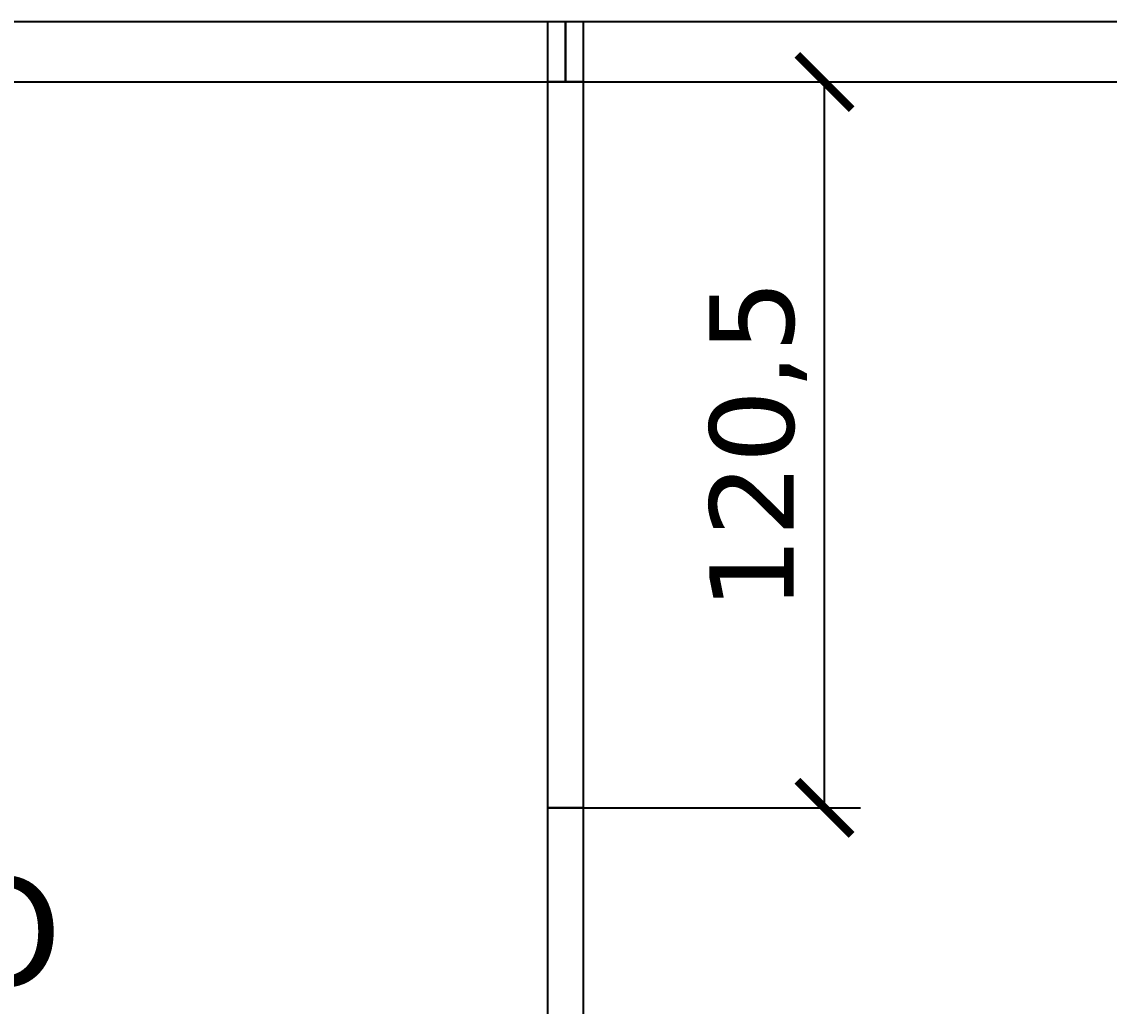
# Model space of a CAD drawing. Header units: centimetres. Extents: x -135 to 4159, y -1445 to 1077.
# Drawn here: x 2316.7 to 2497.3, y 575.8 to 739.2 of the extents above; entities that cross this region are included whole.
import ezdxf
from ezdxf.enums import TextEntityAlignment as Align

# ---------------------------------------------------------------- set-up
doc = ezdxf.new("R2010")
doc.units = ezdxf.units.CM
for name, color, linetype in [('MONTAJ_OZEL_OLCU', 6, 'Continuous'), ('MONTAJ_OZEL_PANO', 6, 'Continuous'), ('MONTAJ_STANDART', 7, 'Continuous'), ('MONTAJ_YAZI', 4, 'Continuous')]:
    doc.layers.add(name, color=color, linetype=linetype)
doc.styles.add('PORTMAN', font='DejaVuSans.ttf')
doc.dimstyles.new('PORTMAN', dxfattribs={"dimtxt": 14, "dimasz": 9, "dimexe": 6, "dimexo": 5, "dimgap": 4, "dimtad": 1, "dimtxsty": 'PORTMAN', "dimblk": 'ARCHTICK', "dimcen": 2.5, "dimazin": 3, "dimtfac": 0.5, "dimtmove": 2, "dimatfit": 3})

# ---------------------------------------------------------------- blocks, each defined once
blk = doc.blocks.new('BOM_D01_1255p0_DIS_DOLU')
blk.add_lwpolyline([(0, 0), (10, 0), (10, 125.5), (0, 125.5)], close=True)
blk = doc.blocks.new('MNT_BOM_D01_1255p0_DIS_DOLU')
blk.add_blockref('BOM_D01_1255p0_DIS_DOLU', (0, 0))
blk = doc.blocks.new('BOM_I01_1255p0_IC_DOLU')
blk.add_lwpolyline([(0, 0), (6, 0), (6, 125.5), (0, 125.5)], close=True)
blk = doc.blocks.new('MNT_BOM_I01_1255p0_IC_DOLU')
blk.add_blockref('BOM_I01_1255p0_IC_DOLU', (0, 0))
blk = doc.blocks.new('BOM_I02_1205p0_IC_DOLU')
blk.add_lwpolyline([(0, 0), (6, 0), (6, 120.5), (0, 120.5)], close=True)
blk = doc.blocks.new('MNT_BOM_I02_1205p0_IC_DOLU')
blk.add_blockref('BOM_I02_1205p0_IC_DOLU', (0, 0))
blk = doc.blocks.new('_ARCHTICK')
at = {"color": 0, "linetype": 'BYBLOCK', "const_width": 0.15}
blk.add_lwpolyline([(-0.5, -0.5), (0.5, 0.5)], dxfattribs=at)
blk = doc.blocks.new('BOM_B05_UCLU_H_DIS_100x60')
blk.add_lwpolyline([(-5, -3), (5, -3), (5, 3), (-5, 3)], close=True)
blk = doc.blocks.new('MNT_BOM_B05_UCLU_H_DIS_100x60')
blk.add_blockref('BOM_B05_UCLU_H_DIS_100x60', (0, 0))

msp = doc.modelspace()

# ---------------------------------------------------------------- block references
at = {"layer": 'MONTAJ_OZEL_PANO'}
msp.add_blockref('MNT_BOM_I02_1205p0_IC_DOLU', (2404, 608.75), dxfattribs=at)
at = {"layer": 'MONTAJ_STANDART', "rotation": 270}
for name, p in [('MNT_BOM_D01_1255p0_DIS_DOLU', (2281.5, 739.25)), ('MNT_BOM_B05_UCLU_H_DIS_100x60', (2407, 734.25)), ('MNT_BOM_D01_1255p0_DIS_DOLU', (2407, 739.25))]:
    msp.add_blockref(name, p, dxfattribs=at)
at = {"layer": 'MONTAJ_STANDART'}
msp.add_blockref('MNT_BOM_I01_1255p0_IC_DOLU', (2404, 483.25), dxfattribs=at)

# ---------------------------------------------------------------- texts
at = {"layer": 'MONTAJ_YAZI', "style": 'PORTMAN'}
msp.add_text('BANYO', height=18, dxfattribs=at).set_placement((2280, 588.25), align=Align.MIDDLE_CENTER)

# ---------------------------------------------------------------- dimensions: what is measured, and where the dimension line sits
at = {"layer": 'MONTAJ_OZEL_OLCU'}
msp.add_linear_dim(base=(2450, 608.75), p1=(2404, 608.75), p2=(2404, 729.25), angle=90, dimstyle='PORTMAN', override={"dimtxt": 14, "dimasz": 9, "dimexe": 6, "dimexo": 5, "dimdec": 2, "dimzin": 8, "dimdsep": 44}, dxfattribs=at).render()

doc.saveas('drawing.dxf')
